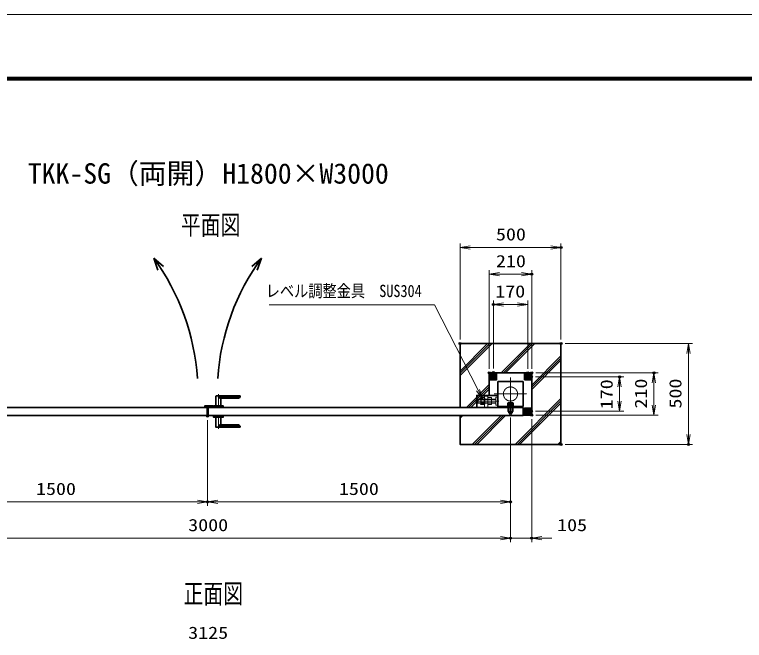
# Model space of a CAD drawing. Units: millimetres at full size. Extents: x -5940 to 5940, y -4200 to 4200.
# Drawn here: x -2650 to 964, y 1100 to 4200 of the extents above; entities that cross this region are included whole.
import ezdxf
from ezdxf.enums import TextEntityAlignment as Align

# ---------------------------------------------------------------- set-up
doc = ezdxf.new("R2010")
doc.units = ezdxf.units.MM
doc.header["$LTSCALE"] = 20
doc.header["$PDMODE"] = 32
doc.header["$PDSIZE"] = 10
for name, pattern in [('DASHED', [7.5, 6, -1.5]), ('USER1', [18, 12, -1.5, 3, -1.5]), ('USER2', [9, 6, -0.75, 1.5, -0.75]), ('USER3', [3.75, 3, -0.75])]:
    doc.linetypes.add(name, pattern=pattern)
for name, color, linetype, lineweight in [('0-0_D-TTL', 7, 'Continuous', 18), ('0-1_外形線', 7, 'Continuous', 35), ('0-2_隠れ線', 140, 'DASHED', 18), ('0-3_軸線', 200, 'USER1', 15), ('0-5_細線', 2, 'Continuous', 35), ('0-6_寸法線', 4, 'Continuous', 18), ('0-7_0', 7, 'Continuous', 18), ('0-9_ねじ', 253, 'Continuous', 18), ('0-A_AM_0N', 7, 'Continuous', 50), ('0-B_AM_4N', 4, 'Continuous', 25), ('0-C_AM_7N', 6, 'USER2', 18), ('0-D_AM_3N', 140, 'USER3', 25), ('0-E_ハッチング', 253, 'Continuous', 13)]:
    doc.layers.add(name, color=color, linetype=linetype, lineweight=lineweight)
doc.layers.add('0-8_Defpoints', color=7, linetype='Continuous')
doc.layers.add('0-F_文字', color=254, linetype='Continuous')
doc.styles.add('ＭＳ ゴシック', font='')
doc.styles.get('ＭＳ ゴシック').set_extended_font_data('MS Gothic')

# ---------------------------------------------------------------- blocks, each defined once
blk = doc.blocks.new('_Open')
at = {"layer": '0-7_0'}
blk.add_line((-20, 3.333), (0, 0), dxfattribs=at)
blk.add_lwpolyline([(-20, -3.333), (0, 0), (-20, 0)], dxfattribs=at)
blk = doc.blocks.new('fffafafa')
at = {"layer": '0-1_外形線'}
for p, q in [((-240, 0), (-240, 980)), ((-220, 1000), (2140, 1000)), ((2160, 900), (0, 900)), ((240, 760), (1917.5, 760)), ((240, 760), (240, 0)), ((2160, 900), (2160, 980)), ((-474, 0), (474, 0)), ((-480, -160), (-480, -6)), ((-480, -160), (480, -160)), ((480, -160), (480, -6))]:
    blk.add_line(p, q, dxfattribs=at)
for centre, radius, start, end in [((-220, 980), 20, 90, 180), ((242.5, 1040), 280, 209.99736, 269.48969), ((1917.5, 1040), 280, 270, 330.00262), ((2140, 980), 20, 0, 90), ((-474, -6), 6, 90, 180), ((474, -6), 6, 0, 90)]:
    blk.add_arc(centre, radius, start, end, dxfattribs=at)
at = {"layer": '0-3_軸線'}
blk.add_line((0, -160), (0, 1155.1), dxfattribs=at)
blk = doc.blocks.new('PROFSP004L9486')
at = {"layer": '0-1_外形線'}
for p, q in [((-16, 138.6), (-178.6, 138.6)), ((62, 160), (62, 0)), ((62, -160), (62, 0)), ((780, 160), (780, 0)), ((780, -160), (780, 0)), ((-16, -138.6), (-178.6, -138.6))]:
    blk.add_line(p, q, dxfattribs=at)
for points in [[(-200, 0), (-200, 240), (-178.6, 277.1), (-16, 277.1), (-16, 0)], [(-200, 0), (-200, -240), (-178.6, -277.1), (-16, -277.1), (-16, 0)], [(-16, 225), (0, 225), (0, 0)], [(-16, -225), (0, -225), (0, 0)], [(12, 160), (780, 160), (800, 140), (800, 0)], [(12, -160), (780, -160), (800, -140), (800, 0)]]:
    blk.add_lwpolyline(points, dxfattribs=at)
for centre, radius, start, end in [((-77.3, 207.8), 122.7, 145.61587, 214.38413), ((258.6, 0), 458.6, 162.41211, 197.58789), ((12, 172), 12, 180, 270), ((-77.3, -207.8), 122.7, 145.61587, 214.38413), ((12, -172), 12, 90, 180)]:
    blk.add_arc(centre, radius, start, end, dxfattribs=at)
at = {"layer": '0-3_軸線'}
blk.add_line((-240, 0), (840, 0), dxfattribs=at)
at = {"layer": '0-9_ねじ'}
for p, q in [((62, 140), (12, 160)), ((62, 140), (800, 140)), ((62, -140), (12, -160)), ((62, -140), (800, -140))]:
    blk.add_line(p, q, dxfattribs=at)
blk = doc.blocks.new('PROFSP004KSH16')
at = {"layer": '0-1_外形線'}
for p, q in [((0, 186), (0, 0)), ((0, 13.2), (99.4, 26.5)), ((0, -186), (0, 0)), ((0, -13.2), (99.4, 0)), ((11.4, 268), (11.4, 14.8)), ((88, 268), (88, 25)), ((99.4, 186), (99.4, 0)), ((99.4, -186), (99.4, 0)), ((11.4, -268), (11.4, -11.7)), ((88, -268), (88, -1.5))]:
    blk.add_line(p, q, dxfattribs=at)
for points in [[(49.7, 268), (11.4, 268), (3.4, 260), (0, 186)], [(99.4, 186), (96, 260), (88, 268), (49.7, 268)], [(49.7, -268), (11.4, -268), (3.4, -260), (0, -186)], [(99.4, -186), (96, -260), (88, -268), (49.7, -268)]]:
    blk.add_lwpolyline(points, dxfattribs=at)
blk = doc.blocks.new('PROFSP004K8916')
at = {"layer": '0-1_外形線'}
blk.add_lwpolyline([(0, -300), (60, -300), (60, 300), (0, 300)], close=True, dxfattribs=at)
blk = doc.blocks.new('U13')
at = {"layer": '0-A_AM_0N'}
blk.add_lwpolyline([(-1880, 1596.1), (-1700, 1492.2), (-1520, 1596.1), (-1520, 1803.9), (-1700, 1907.8), (-1880, 1803.9)], close=True, dxfattribs=at)
for radius in [180, 101.1]:
    blk.add_circle((-1700, 1700), radius, dxfattribs=at)
at = {"layer": '0-B_AM_4N'}
blk.add_arc((-1700, 1700), 120, 260, 170, dxfattribs=at)
at = {"layer": '0-C_AM_7N'}
for p, q in [((-1928.6, 1700), (-1471.4, 1700)), ((-1700, 1928.6), (-1700, 1471.4))]:
    blk.add_line(p, q, dxfattribs=at)
blk = doc.blocks.new('U14')
at = {"layer": '0-A_AM_0N'}
blk.add_lwpolyline([(1520, 1596.1), (1700, 1492.2), (1880, 1596.1), (1880, 1803.9), (1700, 1907.8), (1520, 1803.9)], close=True, dxfattribs=at)
for radius in [180, 101.1]:
    blk.add_circle((1700, 1700), radius, dxfattribs=at)
at = {"layer": '0-B_AM_4N'}
blk.add_arc((1700, 1700), 120, 260, 170, dxfattribs=at)
at = {"layer": '0-C_AM_7N'}
for p, q in [((1471.4, 1700), (1928.6, 1700)), ((1700, 1928.6), (1700, 1471.4))]:
    blk.add_line(p, q, dxfattribs=at)
blk = doc.blocks.new('U15')
at = {"layer": '0-A_AM_0N'}
blk.add_lwpolyline([(1520, -1803.9), (1700, -1907.8), (1880, -1803.9), (1880, -1596.1), (1700, -1492.2), (1520, -1596.1)], close=True, dxfattribs=at)
for radius in [180, 101.1]:
    blk.add_circle((1700, -1700), radius, dxfattribs=at)
at = {"layer": '0-B_AM_4N'}
blk.add_arc((1700, -1700), 120, 260, 170, dxfattribs=at)
at = {"layer": '0-C_AM_7N'}
for p, q in [((1471.4, -1700), (1928.6, -1700)), ((1700, -1471.4), (1700, -1928.6))]:
    blk.add_line(p, q, dxfattribs=at)
blk = doc.blocks.new('A$C349E2BCA')
at = {"layer": '0-1_外形線'}
for p, q in [((1355.1, 581.1), (-744.9, 581.1)), ((-744.9, 581.1), (-744.9, -588.9)), ((-714.9, -618.9), (1355.1, -618.9))]:
    blk.add_line(p, q, dxfattribs=at)
blk.add_lwpolyline([(1355.1, -618.9), (1355.1, 581.1), (-744.9, 581.1)], dxfattribs=at)
blk.add_arc((-714.9, -588.9), 30, 180, 270, dxfattribs=at)
at = {"layer": '0-2_隠れ線'}
for p, q in [((-714.9, 581.1), (-714.9, -588.9)), ((-714.9, -588.9), (1355.1, -588.9))]:
    blk.add_line(p, q, dxfattribs=at)
blk = doc.blocks.new('U16')
at = {"layer": '0-D_AM_3N'}
for p, q in [((-1673.2, 346.5), (-1700, 300)), ((-1700, 300), (-1700, -300)), ((-1346.8, 346.5), (-1673.2, 346.5)), ((-1346.8, 173.3), (-1673.2, 173.3)), ((-1346.8, 346.5), (-1320, 300)), ((-1320, 300), (-1320, -300)), ((-1673.2, -346.5), (-1700, -300)), ((-1346.8, -173.3), (-1673.2, -173.3)), ((-1346.8, -346.5), (-1673.2, -346.5)), ((-1346.8, -346.5), (-1320, -300))]:
    blk.add_line(p, q, dxfattribs=at)
for centre, radius, start, end in [((-1546.8, 259.9), 153.2, 154.43847, 214.43847), ((-1127.6, 0), 572.4, 162.38303, 197.61697), ((-1473.2, 259.9), 153.2, 325.56153, 25.56153), ((-1892.4, 0), 572.4, 342.38303, 17.61697), ((-1546.8, -259.9), 153.2, 145.56153, 205.56153), ((-1473.2, -259.9), 153.2, 334.43847, 34.43847)]:
    blk.add_arc(centre, radius, start, end, dxfattribs=at)
blk = doc.blocks.new('U17')
at = {"layer": '0-2_隠れ線', "linetype": 'USER3'}
for p, q in [((-973.2, 346.5), (-1000, 300)), ((-1000, 300), (-1000, -300)), ((-646.8, 346.5), (-973.2, 346.5)), ((-646.8, 173.3), (-973.2, 173.3)), ((-646.8, 346.5), (-620, 300)), ((-620, 300), (-620, -300)), ((-973.2, -346.5), (-1000, -300)), ((-646.8, -173.3), (-973.2, -173.3)), ((-646.8, -346.5), (-973.2, -346.5)), ((-646.8, -346.5), (-620, -300))]:
    blk.add_line(p, q, dxfattribs=at)
for centre, radius, start, end in [((-846.8, 259.9), 153.2, 154.43847, 214.43847), ((-427.6, 0), 572.4, 162.38303, 197.61697), ((-773.2, 259.9), 153.2, 325.56153, 25.56153), ((-1192.4, 0), 572.4, 342.38303, 17.61697), ((-846.8, -259.9), 153.2, 145.56153, 205.56153), ((-773.2, -259.9), 153.2, 334.43847, 34.43847)]:
    blk.add_arc(centre, radius, start, end, dxfattribs=at)
blk = doc.blocks.new('dgdgagagd')
at = {"layer": '0-2_隠れ線'}
for p, q in [((-1975, 200), (-2000, 175)), ((-200, 175), (-2000, 175)), ((-2000, 175), (-2000, 0)), ((-1975, 200), (-1975, 0)), ((-200, 200), (-1975, 200)), ((-1975, -200), (-1975, 0)), ((-1320, 500), (-1320, -630)), ((-1320, 500), (-1000, 500)), ((-1000, 500), (-1000, -630)), ((-200, 400), (-200, -400)), ((0, 400), (-200, 400)), ((-200, -175), (-2000, -175)), ((-200, -400), (0, -400))]:
    blk.add_line(p, q, dxfattribs=at)
blk.add_lwpolyline([(-200, -200), (-1975, -200), (-2000, -175), (-2000, 0)], dxfattribs=at)
at = {"layer": '0-3_軸線'}
blk.add_line((89.7, 0), (-2340.3, 0), dxfattribs=at)
at = {"layer": '0-2_隠れ線'}
blk.add_blockref('U17', (0, 0), dxfattribs=at)
at = {"layer": '0-D_AM_3N'}
blk.add_blockref('U16', (0, 0), dxfattribs=at)
blk = doc.blocks.new('fffjgkkhk')
at = {"layer": '0-1_外形線'}
for p, q in [((2100, 2100), (-2100, 2100)), ((-2100, 2100), (-2100, -140)), ((1250, 1250), (-1250, 1250)), ((-1250, 1250), (-1250, -1250)), ((1250, -1250), (1250, 1250)), ((-1250, -1250), (1250, -1250)), ((-360, -1340), (-360, -1250)), ((360, -1340), (360, -1250))]:
    blk.add_line(p, q, dxfattribs=at)
for points in [[(-2000, 1400), (-1400, 1400), (-1400, 2000), (-2000, 2000)], [(1400, 1400), (2000, 1400), (2000, 2000), (1400, 2000)], [(1400, -2000), (2000, -2000), (2000, -1400), (1400, -1400)]]:
    blk.add_lwpolyline(points, close=True, dxfattribs=at)
blk.add_lwpolyline([(2100, 2100), (2100, -2100), (1250, -2100)], dxfattribs=at)
at = {"layer": '0-2_隠れ線'}
for p, q in [((-160, -1750), (-160, -1250)), ((-120, -1750), (-120, -1250)), ((120, -1750), (120, -1250)), ((160, -1750), (160, -1250)), ((260, -1750), (260, -1340))]:
    blk.add_line(p, q, dxfattribs=at)
blk.add_lwpolyline([(260, -1750), (-260, -1750), (-260, -1340)], dxfattribs=at)
for centre, radius in [((-1700, 1700), 250), ((1700, 1700), 250), ((0, 0), 700), ((1700, -1700), 250)]:
    blk.add_circle(centre, radius, dxfattribs=at)
at = {"layer": '0-3_軸線'}
for p, q in [((0, 1642.4), (0, -1642.4)), ((-1623.7, 0), (1623.7, 0))]:
    blk.add_line(p, q, dxfattribs=at)
at = {"layer": '0-1_外形線'}
blk.add_blockref('dgdgagagd', (-1250, -710), dxfattribs=at)
at = {"layer": '0-1_外形線', "xscale": -1, "rotation": 180}
blk.add_blockref('A$C349E2BCA', (-2605.1, -758.9), dxfattribs=at)
at = {"layer": '0-7_0'}
for name, p, rotation in [('PROFSP004K8916', (0, -1250), 90), ('PROFSP004L9486', (0, -1090.6), 270), ('PROFSP004KSH16', (0, -1190), 90)]:
    blk.add_blockref(name, p, dxfattribs=dict(at, rotation=rotation))
at = {"layer": '0-A_AM_0N'}
for name in ['U13', 'U14', 'U15']:
    blk.add_blockref(name, (0, 0), dxfattribs=at)
blk = doc.blocks.new('S32')
at = {"layer": '0-6_寸法線'}
for points in [[(-14352301, 57531686.2), (-14335949.8, 57531686.2), (-14331612.3, 57523219.8), (-14331156.4, 57522329.8)], [(-14331760.7, 57523143.8), (-14331156.4, 57522329.8), (-14331464, 57523295.8)]]:
    blk.add_lwpolyline(points, dxfattribs=at)
at = {"layer": '0-6_寸法線', "color": 254, "style": 'ＭＳ ゴシック', "width": 0.85}
blk.add_text('レベル調整金具\u3000SUS304', height=1212, dxfattribs=at).set_placement((-14352646.6, 57532083.1), align=Align.BOTTOM_LEFT)

msp = doc.modelspace()

# ---------------------------------------------------------------- linework, layer by layer
at = {"layer": '0-0_D-TTL'}
for points in [[(-5940, -4200), (5940, -4200), (5940, 4200), (-5940, 4200)], [(-5558.14, 3889.71), (5558.14, 3889.71), (5558.14, -3888.86), (-5558.14, -3888.86)], [(-5554.61, 3886.18), (5554.61, 3886.18), (5554.61, -3885.32), (-5554.61, -3885.32)], [(-5551.07, 3882.64), (5551.07, 3882.64), (5551.07, -3881.79), (-5551.07, -3881.79)], [(-5547.54, 3879.11), (5547.54, 3879.11), (5547.54, -3878.25), (-5547.54, -3878.25)], [(-5544, 3875.57), (5544, 3875.57), (5544, -3874.71), (-5544, -3874.71)]]:
    msp.add_lwpolyline(points, close=True, dxfattribs=at)
at = {"layer": '0-1_外形線'}
msp.add_lwpolyline([(-444.04, 2253.36), (-444.04, 2570.36), (55.96, 2570.36), (55.96, 2070.36), (-444.04, 2070.36), (-444.04, 2213.36)], dxfattribs=at)
for points in [[(-1696.54, 2253.36), (-3256.54, 2253.36), (-3256.54, 2213.36), (-1696.54, 2213.36)], [(-1669.54, 2257.86), (-1707.54, 2257.86), (-1707.54, 2262.36), (-1669.54, 2262.36)], [(-1691.54, 2253.36), (-131.54, 2253.36), (-131.54, 2213.36), (-1691.54, 2213.36)], [(-1669.54, 2257.86), (-1688.54, 2257.86), (-1688.54, 2253.36), (-1669.54, 2253.36)]]:
    msp.add_lwpolyline(points, close=True, dxfattribs=at)
at = {"layer": '0-3_軸線'}
msp.add_line((-1694.04, 2255.36), (-1694.04, 2211.36), dxfattribs=at)
at = {"layer": '0-5_細線'}
for p, q in [((-1960.84, 2993.42), (-1912.78, 2952.16)), ((-1960.84, 2993.42), (-1939.85, 2933.65)), ((-1427.24, 2993.42), (-1475.3, 2952.16)), ((-1427.24, 2993.42), (-1448.22, 2933.65))]:
    msp.add_line(p, q, dxfattribs=at)
msp.add_lwpolyline([(-1692.54, 2257.86), (-1707.54, 2257.86), (-1707.54, 2254.86), (-1692.54, 2254.86)], close=True, dxfattribs=at)
for centre, start, end in [((-2884.19, 2320.36), 3.88395, 36.0897), ((-503.88, 2320.36), 143.9103, 176.11605)]:
    msp.add_arc(centre, 1142.63, start, end, dxfattribs=at)
at = {"layer": '0-6_寸法線'}
for p, q in [((-444.04, 2590.36), (-444.04, 3066.57)), ((-444.04, 3046.57), (55.96, 3046.57)), ((55.96, 2590.36), (55.96, 3066.57)), ((-299.04, 2445.36), (-299.04, 2933.85)), ((-89.04, 2445.36), (-89.04, 2933.85)), ((-299.04, 2913.85), (-89.04, 2913.85)), ((-279.04, 2446.98), (-279.04, 2783.85)), ((-109.04, 2444.81), (-109.04, 2783.85)), ((-109.04, 2763.85), (-279.04, 2763.85)), ((75.96, 2570.36), (707.1, 2570.36)), ((687.1, 2570.36), (687.1, 2070.36)), ((-69.04, 2425.36), (536.38, 2425.36)), ((516.38, 2215.36), (516.38, 2425.36)), ((-69.59, 2405.36), (366.38, 2405.36)), ((346.38, 2235.36), (346.38, 2405.36)), ((-70.55, 2235.36), (366.38, 2235.36)), ((-69.04, 2215.36), (536.38, 2215.36)), ((-1694.04, 2191.36), (-1694.04, 1765.45)), ((-1694.04, 2191.36), (-1694.04, 1765.45)), ((-194.04, 2203.83), (-194.04, 1765.45)), ((-194.04, 2203.83), (-194.04, 1586.29)), ((-194.04, 2203.83), (-194.04, 1586.29)), ((-89.04, 2195.36), (-89.04, 1586.29)), ((75.96, 2070.36), (707.1, 2070.36)), ((-3194.04, 1785.45), (-1694.04, 1785.45)), ((-1694.04, 1785.45), (-194.04, 1785.45)), ((-3194.04, 1606.29), (-194.04, 1606.29)), ((-244.04, 1606.29), (-294.04, 1606.29)), ((-194.04, 1606.29), (-89.04, 1606.29)), ((-39.04, 1606.29), (10.96, 1606.29))]:
    msp.add_line(p, q, dxfattribs=at)
at = {"layer": '0-8_Defpoints'}
for p in [(55.96, 3046.57), (-89.04, 2913.85), (-279.04, 2763.85), (-444.04, 2570.36), (55.96, 2570.36), (55.96, 2570.36), (-299.04, 2425.36), (-279.04, 2426.98), (-109.04, 2424.81), (-89.04, 2425.36), (-89.04, 2425.36), (516.38, 2425.36), (-89.59, 2405.36), (346.38, 2405.36), (-1694.04, 2211.36), (-194.04, 2223.83), (-90.55, 2235.36), (-89.04, 2215.36), (-89.04, 2215.36), (55.96, 2070.36), (687.1, 2070.36), (-1694.04, 1785.45), (-194.04, 1785.45), (-194.04, 1606.29), (-89.04, 1606.29)]:
    msp.add_point(p, dxfattribs=at)
at = {"layer": '0-E_ハッチング'}
for p, q in [((-444.04, 2433.73), (-307.41, 2570.36)), ((-444.04, 2422.86), (-296.54, 2570.36)), ((-444.04, 2411.98), (-285.66, 2570.36)), ((-240.28, 2425.36), (-95.28, 2570.36)), ((-229.4, 2425.36), (-84.4, 2570.36)), ((-218.53, 2425.36), (-73.53, 2570.36)), ((-89.04, 2364.47), (55.96, 2509.47)), ((-89.04, 2353.59), (55.96, 2498.59)), ((-89.04, 2342.72), (55.96, 2487.72)), ((-412.28, 2253.36), (-299.04, 2366.6)), ((-401.4, 2253.36), (-299.04, 2355.73)), ((-390.53, 2253.36), (-299.04, 2344.85)), ((-171.02, 2070.36), (55.96, 2297.34)), ((-160.14, 2070.36), (55.96, 2286.46)), ((-149.27, 2070.36), (55.96, 2275.59)), ((-444.04, 2210.73), (-441.4, 2213.36)), ((-444.04, 2199.85), (-430.53, 2213.36)), ((-383.15, 2070.36), (-240.15, 2213.36)), ((-372.27, 2070.36), (-229.27, 2213.36)), ((-361.4, 2070.36), (-218.4, 2213.36)), ((41.12, 2070.36), (55.96, 2085.21)), ((51.99, 2070.36), (55.96, 2074.33))]:
    msp.add_line(p, q, dxfattribs=at)

# ---------------------------------------------------------------- block references
at = {"layer": '0-1_外形線', "xscale": 0.05, "yscale": 0.05}
for name, p in [('fffjgkkhk', (-194.04, 2320.36)), ('fffafafa', (-1640.54, 2261.36))]:
    msp.add_blockref(name, p, dxfattribs=at)
at = {"layer": '0-1_外形線', "xscale": -0.05, "yscale": 0.05, "rotation": 180}
msp.add_blockref('fffafafa', (-1640.54, 2205.36), dxfattribs=at)
at = {"layer": '0-6_寸法線', "xscale": 2.5, "yscale": 2.5}
for p, rotation in [((-444.04, 3046.57), 180), ((-299.04, 2913.85), 180), ((-279.04, 2763.85), 180), ((687.1, 2570.36), 90), ((516.38, 2425.36), 90), ((346.38, 2405.36), 90), ((346.38, 2235.36), 270), ((516.38, 2215.36), 270), ((687.1, 2070.36), 270), ((-1694.04, 1785.45), 180), ((-89.04, 1606.29), 180)]:
    msp.add_blockref('_Open', p, dxfattribs=dict(at, rotation=rotation))
at = {"layer": '0-6_寸法線'}
for name, p, xscale, yscale in [('_Open', (55.96, 3046.57), 2.5, 2.5), ('_Open', (-89.04, 2913.85), 2.5, 2.5), ('S32', (716226.25, -2873821.65), 0.05, 0.05), ('_Open', (-109.04, 2763.85), 2.5, 2.5), ('_Open', (-1694.04, 1785.45), 2.5, 2.5), ('_Open', (-194.04, 1785.45), 2.5, 2.5), ('_Open', (-194.04, 1606.29), 2.5, 2.5), ('_Open', (-194.04, 1606.29), 2.5, 2.5)]:
    msp.add_blockref(name, p, dxfattribs=dict(at, xscale=xscale, yscale=yscale))

# ---------------------------------------------------------------- texts
at = {"layer": '0-6_寸法線', "color": 254, "style": 'ＭＳ ゴシック', "width": 1.2}
for s, p in [('500', (-266.04, 3062.91)), ('210', (-266.04, 2930.19)), ('170', (-269.64, 2780.19)), ('1500', (-2543.64, 1801.79)), ('1500', (-1043.64, 1801.79)), ('3000', (-1790.04, 1622.63)), ('105', (36.79, 1622.63)), ('3125', (-1790.04, 1089.12))]:
    msp.add_text(s, height=60.56, dxfattribs=at).set_placement(p, align=Align.BOTTOM_LEFT)
for s, p in [('170', (330.04, 2244.76)), ('210', (500.04, 2248.36)), ('500', (670.76, 2248.36))]:
    msp.add_text(s, height=60.56, rotation=90, dxfattribs=at).set_placement(p, align=Align.BOTTOM_LEFT)
at = {"layer": '0-F_文字', "style": 'ＭＳ ゴシック'}
msp.add_text('TKK-SG（両開）H1800×W3000', height=101, dxfattribs=at).set_placement((-2584.56, 3332.16), align=Align.BOTTOM_LEFT)
at = {"layer": '0-F_文字', "style": 'ＭＳ ゴシック', "width": 0.75}
for s, p in [('平面図', (-1826.65, 3080.57)), ('正面図', (-1813.43, 1254.01))]:
    msp.add_text(s, height=96.19, dxfattribs=at).set_placement(p, align=Align.BOTTOM_LEFT)

doc.saveas('drawing.dxf')
